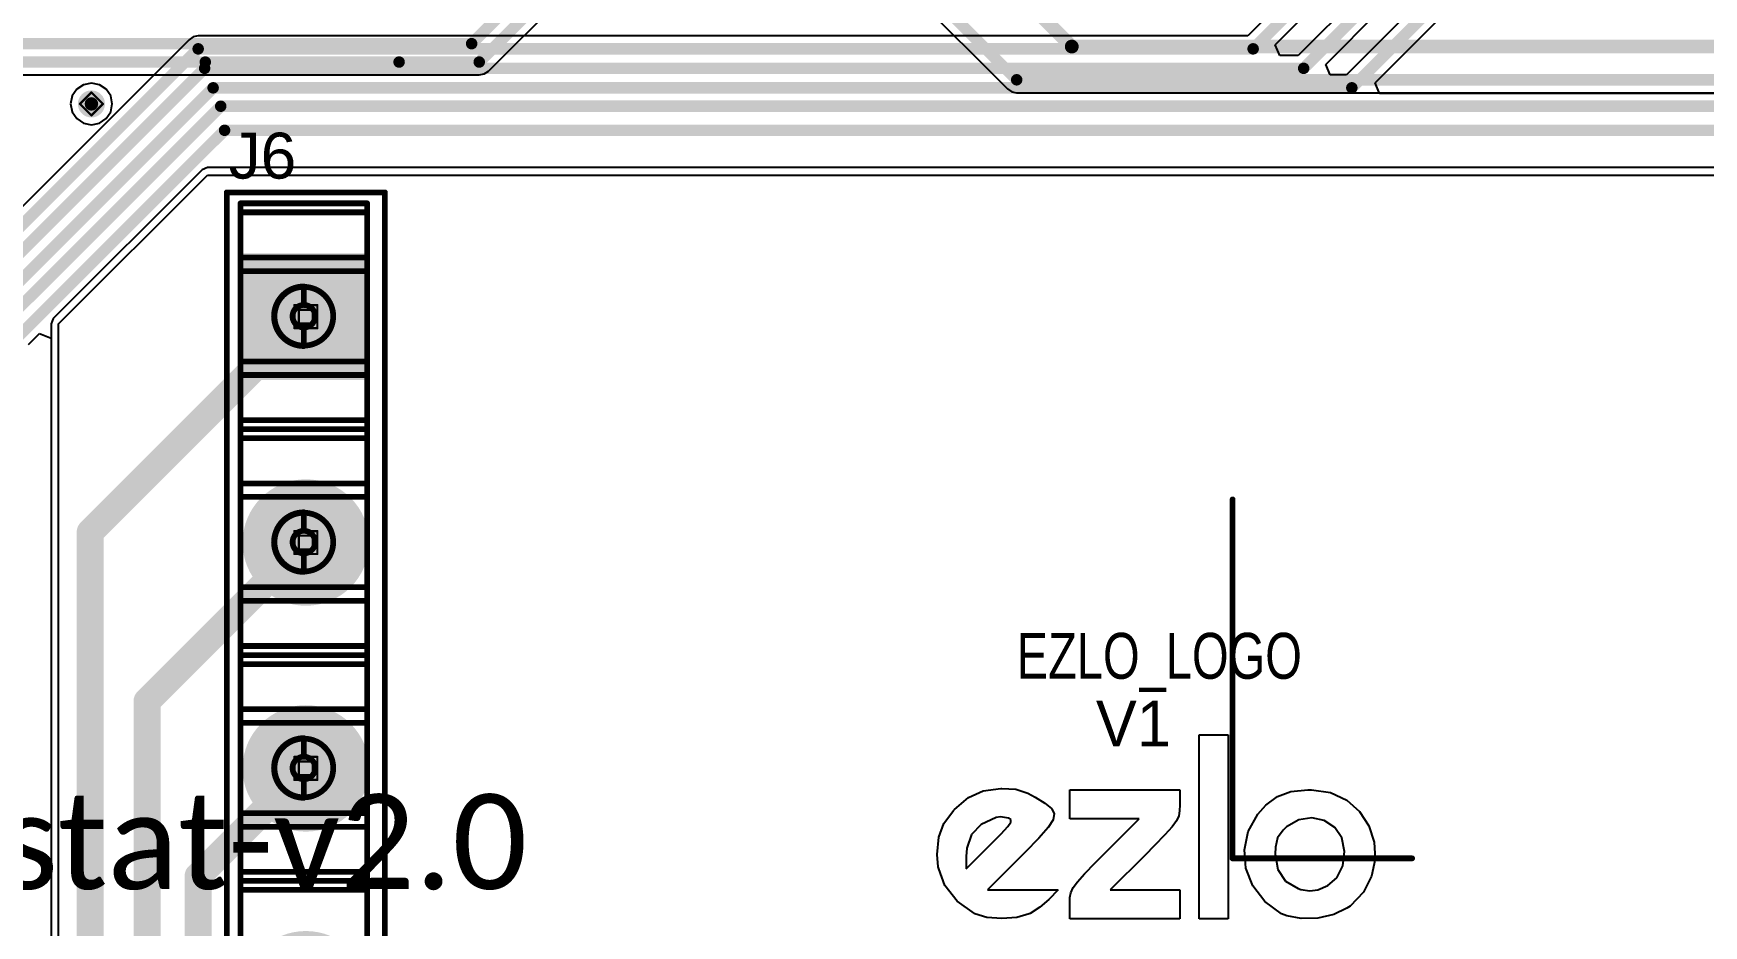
# Model space of a CAD drawing. Header units: millimetres. Extents: x -16 to 330, y -45 to 150.
# Drawn here: x 19.72 to 56.68, y 30.02 to 49.77 of the extents above; entities that cross this region are included whole.
import ezdxf

# ---------------------------------------------------------------- set-up
doc = ezdxf.new("R2010")
doc.units = ezdxf.units.MM
for name, color, linetype in [('BottomLayer', 5, 'Continuous'), ('BottomSolder', 6, 'Continuous'), ('DrillDrawing', 1, 'Continuous'), ('Mechanical10', 56, 'Continuous'), ('Mechanical13', 56, 'Continuous'), ('MidLayer1', 16, 'Continuous'), ('MidLayer2', 76, 'Continuous'), ('MultiLayer', 9, 'Continuous'), ('PadHoleLayer', 156, 'Continuous'), ('TopLayer', 1, 'Continuous'), ('TopOverlay', 2, 'Continuous'), ('TopSolder', 216, 'Continuous'), ('ViaHoleLayer', 16, 'Continuous')]:
    doc.layers.add(name, color=color, linetype=linetype)
doc.styles.add('Arial', font='arial.ttf', dxfattribs={"height": 0.2})
doc.styles.add('Calibri', font='calibriz.ttf', dxfattribs={"height": 0.2})
doc.styles.add('Gill Sans MT Condensed', font='GILC____.TTF', dxfattribs={"height": 0.2})

# ---------------------------------------------------------------- blocks, each defined once
blk = doc.blocks.new('C_____T________A_3')
at = {"layer": 'BottomLayer'}
blk.add_hatch(color=5, dxfattribs=at).paths.add_polyline_path([(-1.4, 1.4), (1.4, 1.4), (1.4, -1.4), (-1.4, -1.4)])
h = blk.add_hatch(color=5, dxfattribs=at)
edge = h.paths.add_edge_path()
edge.add_arc((5, 0), 1.4, 0, 360)
h = blk.add_hatch(color=5, dxfattribs=at)
edge = h.paths.add_edge_path()
edge.add_arc((10, 0), 1.4, 0, 360)
h = blk.add_hatch(color=5, dxfattribs=at)
edge = h.paths.add_edge_path()
edge.add_arc((15, 0), 1.4, 0, 360)
h = blk.add_hatch(color=5, dxfattribs=at)
edge = h.paths.add_edge_path()
edge.add_arc((20, 0), 1.4, 0, 360)
at = {"layer": 'BottomSolder'}
h = blk.add_hatch(color=6, dxfattribs=at)
edge = h.paths.add_edge_path()
edge.add_arc((0, 0), 0.8, 0, 360)
h = blk.add_hatch(color=6, dxfattribs=at)
edge = h.paths.add_edge_path()
edge.add_arc((5, 0), 0.8, 0, 360)
h = blk.add_hatch(color=6, dxfattribs=at)
edge = h.paths.add_edge_path()
edge.add_arc((10, 0), 0.8, 0, 360)
h = blk.add_hatch(color=6, dxfattribs=at)
edge = h.paths.add_edge_path()
edge.add_arc((15, 0), 0.8, 0, 360)
h = blk.add_hatch(color=6, dxfattribs=at)
edge = h.paths.add_edge_path()
edge.add_arc((20, 0), 0.8, 0, 360)
at = {"layer": 'MidLayer1'}
blk.add_hatch(color=16, dxfattribs=at).paths.add_polyline_path([(-1.4, 1.4), (1.4, 1.4), (1.4, -1.4), (-1.4, -1.4)])
h = blk.add_hatch(color=16, dxfattribs=at)
edge = h.paths.add_edge_path()
edge.add_arc((5, 0), 1.4, 0, 360)
h = blk.add_hatch(color=16, dxfattribs=at)
edge = h.paths.add_edge_path()
edge.add_arc((10, 0), 1.4, 0, 360)
h = blk.add_hatch(color=16, dxfattribs=at)
edge = h.paths.add_edge_path()
edge.add_arc((15, 0), 1.4, 0, 360)
h = blk.add_hatch(color=16, dxfattribs=at)
edge = h.paths.add_edge_path()
edge.add_arc((20, 0), 1.4, 0, 360)
at = {"layer": 'MidLayer2'}
blk.add_hatch(color=76, dxfattribs=at).paths.add_polyline_path([(-1.4, 1.4), (1.4, 1.4), (1.4, -1.4), (-1.4, -1.4)])
h = blk.add_hatch(color=76, dxfattribs=at)
edge = h.paths.add_edge_path()
edge.add_arc((5, 0), 1.4, 0, 360)
h = blk.add_hatch(color=76, dxfattribs=at)
edge = h.paths.add_edge_path()
edge.add_arc((10, 0), 1.4, 0, 360)
h = blk.add_hatch(color=76, dxfattribs=at)
edge = h.paths.add_edge_path()
edge.add_arc((15, 0), 1.4, 0, 360)
h = blk.add_hatch(color=76, dxfattribs=at)
edge = h.paths.add_edge_path()
edge.add_arc((20, 0), 1.4, 0, 360)
at = {"layer": 'MultiLayer'}
blk.add_hatch(color=9, dxfattribs=at).paths.add_polyline_path([(-1.4, 1.4), (1.4, 1.4), (1.4, -1.4), (-1.4, -1.4)])
h = blk.add_hatch(color=9, dxfattribs=at)
edge = h.paths.add_edge_path()
edge.add_arc((5, 0), 1.4, 0, 360)
h = blk.add_hatch(color=9, dxfattribs=at)
edge = h.paths.add_edge_path()
edge.add_arc((10, 0), 1.4, 0, 360)
h = blk.add_hatch(color=9, dxfattribs=at)
edge = h.paths.add_edge_path()
edge.add_arc((15, 0), 1.4, 0, 360)
h = blk.add_hatch(color=9, dxfattribs=at)
edge = h.paths.add_edge_path()
edge.add_arc((20, 0), 1.4, 0, 360)
at = {"layer": 'PadHoleLayer'}
h = blk.add_hatch(color=156, dxfattribs=at)
edge = h.paths.add_edge_path()
edge.add_arc((0, 0), 0.8, 0, 360)
h = blk.add_hatch(color=156, dxfattribs=at)
edge = h.paths.add_edge_path()
edge.add_arc((5, 0), 0.8, 0, 360)
h = blk.add_hatch(color=156, dxfattribs=at)
edge = h.paths.add_edge_path()
edge.add_arc((10, 0), 0.8, 0, 360)
h = blk.add_hatch(color=156, dxfattribs=at)
edge = h.paths.add_edge_path()
edge.add_arc((15, 0), 0.8, 0, 360)
h = blk.add_hatch(color=156, dxfattribs=at)
edge = h.paths.add_edge_path()
edge.add_arc((20, 0), 0.8, 0, 360)
at = {"layer": 'TopLayer'}
blk.add_hatch(color=1, dxfattribs=at).paths.add_polyline_path([(-1.4, 1.4), (1.4, 1.4), (1.4, -1.4), (-1.4, -1.4)])
h = blk.add_hatch(color=1, dxfattribs=at)
edge = h.paths.add_edge_path()
edge.add_arc((5, 0), 1.4, 0, 360)
h = blk.add_hatch(color=1, dxfattribs=at)
edge = h.paths.add_edge_path()
edge.add_arc((10, 0), 1.4, 0, 360)
h = blk.add_hatch(color=1, dxfattribs=at)
edge = h.paths.add_edge_path()
edge.add_arc((15, 0), 1.4, 0, 360)
h = blk.add_hatch(color=1, dxfattribs=at)
edge = h.paths.add_edge_path()
edge.add_arc((20, 0), 1.4, 0, 360)
at = {"layer": 'TopSolder'}
h = blk.add_hatch(color=216, dxfattribs=at)
edge = h.paths.add_edge_path()
edge.add_arc((0, 0), 0.8, 0, 360)
h = blk.add_hatch(color=216, dxfattribs=at)
edge = h.paths.add_edge_path()
edge.add_arc((5, 0), 0.8, 0, 360)
h = blk.add_hatch(color=216, dxfattribs=at)
edge = h.paths.add_edge_path()
edge.add_arc((10, 0), 0.8, 0, 360)
h = blk.add_hatch(color=216, dxfattribs=at)
edge = h.paths.add_edge_path()
edge.add_arc((15, 0), 0.8, 0, 360)
h = blk.add_hatch(color=216, dxfattribs=at)
edge = h.paths.add_edge_path()
edge.add_arc((20, 0), 0.8, 0, 360)
at = {"layer": 'TopOverlay', "const_width": 0.127}
for points in [[(-2.75, -1.75), (-2.75, 1.75)], [(22.75, 1.75), (-2.75, 1.75)], [(22.75, -1.75), (22.75, 1.75)], [(22.75, -1.75), (-2.75, -1.75)]]:
    blk.add_lwpolyline(points, dxfattribs=at)
at = {"layer": 'TopOverlay', "const_width": 0.0635}
for points in [[(-2.782, 1.75, 1), (-2.718, 1.75, 1)], [(-2.782, 1.75, 1), (-2.718, 1.75, 1)], [(22.718, 1.75, 1), (22.782, 1.75, 1)], [(22.718, 1.75, 1), (22.782, 1.75, 1)], [(-2.782, -1.75, 1), (-2.718, -1.75, 1)], [(-2.782, -1.75, 1), (-2.718, -1.75, 1)], [(22.718, -1.75, 1), (22.782, -1.75, 1)], [(22.718, -1.75, 1), (22.782, -1.75, 1)]]:
    blk.add_lwpolyline(points, format="xyb", close=True, dxfattribs=at)
blk = doc.blocks.new('L____E____M_20')
at = {"layer": 'TopOverlay'}
for p, q in [((0.76, -1.342), (0.76, 2.737)), ((0.76, 2.737), (1.404, 2.737)), ((1.404, 2.737), (1.404, -1.342)), ((-4.345, 1.347), (-4.018, 1.496)), ((-4.018, 1.496), (-3.629, 1.548)), ((-3.629, 1.548), (-3.604, 1.549)), ((-3.604, 1.549), (-3.295, 1.529)), ((-3.295, 1.529), (-3.032, 1.442)), ((-2.102, 0.877), (-2.102, 1.52)), ((-2.102, 1.52), (0.33, 1.52)), ((0.33, 1.52), (0.33, 1.182)), ((2.497, 1.371), (2.79, 1.48)), ((2.79, 1.48), (3.164, 1.52)), ((3.164, 1.52), (3.244, 1.52)), ((3.244, 1.52), (3.668, 1.459)), ((-4.656, 1.079), (-4.345, 1.347)), ((-3.032, 1.442), (-2.872, 1.356)), ((-2.872, 1.356), (-2.652, 1.222)), ((-2.652, 1.222), (-2.509, 1.106)), ((0.33, 1.182), (0.327, 1.049)), ((2.057, 0.975), (2.238, 1.176)), ((2.238, 1.176), (2.497, 1.371)), ((3.668, 1.459), (4.025, 1.29)), ((4.025, 1.29), (4.309, 1.036)), ((-5.003, 0.466), (-4.89, 0.773)), ((-4.89, 0.773), (-4.678, 1.056)), ((-4.678, 1.056), (-4.656, 1.079)), ((-4.066, 0.748), (-4.278, 0.527)), ((-3.73, 0.904), (-4.066, 0.748)), ((-3.639, 0.917), (-3.73, 0.904)), ((-3.462, 0.89), (-3.639, 0.917)), ((-3.474, 0.702), (-3.408, 0.801)), ((-3.408, 0.857), (-3.462, 0.89)), ((-3.408, 0.801), (-3.408, 0.857)), ((-2.47, 0.855), (-2.582, 0.681)), ((-2.509, 1.106), (-2.447, 0.991)), ((-2.447, 0.991), (-2.47, 0.855)), ((-0.566, 0.877), (-2.102, 0.877)), ((-1.334, 0.106), (-0.566, 0.877)), ((0.258, 0.828), (0.161, 0.696)), ((0.308, 0.939), (0.258, 0.828)), ((0.327, 1.049), (0.308, 0.939)), ((1.848, 0.594), (2.057, 0.975)), ((2.967, 0.851), (2.696, 0.698)), ((3.254, 0.893), (2.967, 0.851)), ((3.527, 0.834), (3.254, 0.893)), ((3.759, 0.684), (3.527, 0.834)), ((4.309, 1.036), (4.512, 0.718)), ((-5.036, 0.082), (-5.003, 0.466)), ((-4.278, 0.527), (-4.38, 0.227)), ((-3.855, 0.304), (-3.619, 0.543)), ((-3.619, 0.543), (-3.474, 0.702)), ((-2.787, 0.449), (-3.09, 0.139)), ((-2.582, 0.681), (-2.787, 0.449)), ((0.003, 0.521), (-0.23, 0.281)), ((0.161, 0.696), (0.003, 0.521)), ((1.762, 0.187), (1.848, 0.594)), ((2.497, 0.453), (2.447, 0.244)), ((2.616, 0.622), (2.497, 0.453)), ((2.696, 0.698), (2.616, 0.622)), ((3.919, 0.454), (3.759, 0.684)), ((3.979, 0.153), (3.919, 0.454)), ((4.512, 0.718), (4.629, 0.358)), ((-5.012, -0.188), (-5.036, 0.082)), ((-4.392, -0.229), (-3.855, 0.304)), ((-4.38, 0.227), (-4.392, 0.041)), ((-4.392, 0.041), (-4.392, -0.229)), ((-3.149, 0.08), (-3.924, -0.698)), ((-3.09, 0.139), (-3.149, 0.08)), ((-1.542, -0.102), (-1.334, 0.106)), ((-0.438, 0.073), (-1.206, -0.698)), ((-0.23, 0.281), (-0.438, 0.073)), ((1.77, 0.089), (1.762, 0.187)), ((1.796, -0.221), (1.77, 0.089)), ((2.447, 0.244), (2.441, 0.089)), ((2.441, 0.089), (2.5, -0.25)), ((3.936, -0.165), (3.979, 0.153)), ((4.629, 0.358), (4.653, -0.021)), ((-4.998, -0.229), (-5.012, -0.188)), ((-4.867, -0.6), (-4.998, -0.229)), ((-1.933, -0.517), (-1.775, -0.342)), ((-1.775, -0.342), (-1.542, -0.102)), ((1.947, -0.609), (1.796, -0.221)), ((2.5, -0.25), (2.672, -0.506)), ((3.807, -0.434), (3.936, -0.165)), ((4.653, -0.021), (4.576, -0.398)), ((-4.598, -0.949), (-4.867, -0.6)), ((-3.924, -0.698), (-2.362, -0.698)), ((-2.362, -0.698), (-2.564, -0.909)), ((-2.08, -0.76), (-2.03, -0.649)), ((-2.03, -0.649), (-1.933, -0.517)), ((-1.206, -0.698), (0.33, -0.698)), ((0.33, -0.698), (0.33, -1.342)), ((2.21, -0.952), (1.947, -0.609)), ((2.672, -0.506), (2.948, -0.669)), ((2.948, -0.669), (3.01, -0.688)), ((3.01, -0.688), (3.207, -0.723)), ((3.207, -0.723), (3.385, -0.698)), ((3.385, -0.698), (3.61, -0.604)), ((3.61, -0.604), (3.807, -0.434)), ((4.576, -0.398), (4.394, -0.75)), ((-4.213, -1.223), (-4.598, -0.949)), ((-2.762, -1.08), (-2.976, -1.219)), ((-2.564, -0.909), (-2.762, -1.08)), ((-2.102, -1.003), (-2.099, -0.87)), ((-2.102, -1.342), (-2.102, -1.003)), ((-2.099, -0.87), (-2.08, -0.76)), ((2.584, -1.227), (2.21, -0.952)), ((4.029, -1.106), (3.739, -1.244)), ((4.098, -1.056), (4.029, -1.106)), ((4.394, -0.75), (4.098, -1.056)), ((-4.206, -1.226), (-4.213, -1.223)), ((-3.941, -1.307), (-4.206, -1.226)), ((-3.609, -1.335), (-3.941, -1.307)), ((-3.274, -1.309), (-3.609, -1.335)), ((-3, -1.231), (-3.274, -1.309)), ((-2.976, -1.219), (-3, -1.231)), ((0.33, -1.342), (-2.102, -1.342)), ((1.404, -1.342), (0.76, -1.342)), ((2.698, -1.275), (2.584, -1.227)), ((3.019, -1.333), (2.698, -1.275)), ((3.384, -1.321), (3.019, -1.333)), ((3.739, -1.244), (3.384, -1.321))]:
    blk.add_line(p, q, dxfattribs=at)
at = {"layer": 'Mechanical10'}
blk.add_text('V1', height=1.016, dxfattribs=at).set_placement((-1.525, 2.476))

msp = doc.modelspace()

# ---------------------------------------------------------------- hatches: boundary and pattern name
at = {"layer": 'BottomLayer'}
h = msp.add_hatch(color=5, dxfattribs=at)
edge = h.paths.add_edge_path()
edge.add_arc((21.006, 48.209), 0.3, 0, 360)
at = {"layer": 'BottomSolder'}
h = msp.add_hatch(color=6, dxfattribs=at)
edge = h.paths.add_edge_path()
edge.add_arc((21.006, 48.209), 0.15, 0, 360)
at = {"layer": 'MidLayer1'}
h = msp.add_hatch(color=16, dxfattribs=at)
edge = h.paths.add_edge_path()
edge.add_arc((21.006, 48.209), 0.3, 0, 360)
at = {"layer": 'MidLayer2'}
h = msp.add_hatch(color=76, dxfattribs=at)
edge = h.paths.add_edge_path()
edge.add_arc((21.006, 48.209), 0.3, 0, 360)
at = {"layer": 'TopLayer'}
h = msp.add_hatch(color=1, dxfattribs=at)
edge = h.paths.add_edge_path()
edge.add_arc((21.006, 48.209), 0.3, 0, 360)
at = {"layer": 'TopSolder'}
h = msp.add_hatch(color=216, dxfattribs=at)
edge = h.paths.add_edge_path()
edge.add_arc((21.006, 48.209), 0.15, 0, 360)
at = {"layer": 'ViaHoleLayer'}
h = msp.add_hatch(color=16, dxfattribs=at)
edge = h.paths.add_edge_path()
edge.add_arc((21.006, 48.209), 0.15, 0, 360)

# ---------------------------------------------------------------- linework, layer by layer
at = {"layer": 'BottomLayer'}
for p, q in [((35.968, 53.85), (41.277, 48.541)), ((29.788, 48.935), (31.377, 50.523)), ((12.33, 48.851), (29.587, 48.851)), ((29.587, 48.851), (29.696, 48.873)), ((29.587, 48.851), (29.587, 48.851)), ((29.696, 48.873), (29.788, 48.935)), ((41.277, 48.541), (41.277, 48.541)), ((41.277, 48.541), (41.369, 48.479)), ((41.369, 48.479), (41.478, 48.458)), ((41.478, 48.458), (67.793, 48.458)), ((23.455, 46.751), (20.16, 43.456)), ((20.277, 43.34), (23.571, 46.634)), ((23.571, 46.799), (23.455, 46.751)), ((69.955, 46.799), (23.571, 46.799)), ((23.571, 46.634), (69.955, 46.634)), ((20.16, 43.456), (20.112, 43.34)), ((20.112, 43.34), (20.112, 22.252)), ((20.277, 22.186), (20.277, 43.34))]:
    msp.add_line(p, q, dxfattribs=at)
for points, const_width in [([(36.17, 54.051), (41.478, 48.743)], 0.254), ([(38.175, 54.002), (42.697, 49.479)], 0.305), ([(29.418, 49.543), (30.769, 50.893)], 0.254), ([(29.587, 49.136), (31.175, 50.725)], 0.254), ([(12.044, 49.543), (29.418, 49.543)], 0.254), ([(42.697, 49.479), (65.684, 49.479)], 0.305), ([(12.212, 49.136), (23.526, 49.136)], 0.254), ([(23.526, 49.136), (27.813, 49.136)], 0.254), ([(27.813, 49.136), (29.587, 49.136)], 0.254), ([(41.478, 48.743), (67.793, 48.743)], 0.254)]:
    msp.add_lwpolyline(points, dxfattribs=dict(at, const_width=const_width))
for points, const_width in [([(29.355, 49.543, 1), (29.482, 49.543, 1)], 0.127), ([(29.355, 49.543, 1), (29.482, 49.543, 1)], 0.127), ([(42.621, 49.479, 1), (42.774, 49.479, 1)], 0.152), ([(42.621, 49.479, 1), (42.774, 49.479, 1)], 0.152), ([(23.462, 49.136, 1), (23.589, 49.136, 1)], 0.127), ([(23.462, 49.136, 1), (23.589, 49.136, 1)], 0.127), ([(27.75, 49.136, 1), (27.877, 49.136, 1)], 0.127), ([(27.75, 49.136, 1), (27.877, 49.136, 1)], 0.127), ([(29.523, 49.136, 1), (29.65, 49.136, 1)], 0.127), ([(29.523, 49.136, 1), (29.65, 49.136, 1)], 0.127), ([(41.415, 48.743, 1), (41.542, 48.743, 1)], 0.127), ([(41.415, 48.743, 1), (41.542, 48.743, 1)], 0.127)]:
    msp.add_lwpolyline(points, format="xyb", close=True, dxfattribs=dict(at, const_width=const_width))
at = {"layer": 'DrillDrawing', "const_width": 0.0508}
for points in [[(20.752, 48.209), (21.006, 48.463)], [(21.006, 48.463), (21.26, 48.209)], [(20.752, 48.209), (21.006, 47.955)], [(21.006, 47.955), (21.26, 48.209)], [(25.496, 43.754), (26.004, 43.754)], [(25.496, 43.246), (25.496, 43.754)], [(25.598, 43.652), (25.902, 43.652)], [(25.598, 43.348), (25.598, 43.652)], [(25.902, 43.348), (25.902, 43.652)], [(26.004, 43.246), (26.004, 43.754)], [(25.496, 43.246), (26.004, 43.246)], [(25.598, 43.348), (25.902, 43.348)], [(25.496, 38.754), (26.004, 38.754)], [(25.496, 38.246), (25.496, 38.754)], [(25.598, 38.652), (25.902, 38.652)], [(25.598, 38.348), (25.598, 38.652)], [(25.902, 38.348), (25.902, 38.652)], [(26.004, 38.246), (26.004, 38.754)], [(25.496, 38.246), (26.004, 38.246)], [(25.598, 38.348), (25.902, 38.348)], [(25.496, 33.754), (26.004, 33.754)], [(25.496, 33.246), (25.496, 33.754)], [(25.598, 33.652), (25.902, 33.652)], [(25.598, 33.348), (25.598, 33.652)], [(25.902, 33.348), (25.902, 33.652)], [(26.004, 33.246), (26.004, 33.754)], [(25.496, 33.246), (26.004, 33.246)], [(25.598, 33.348), (25.902, 33.348)]]:
    msp.add_lwpolyline(points, dxfattribs=at)
at = {"layer": 'DrillDrawing', "const_width": 0.0254}
for points in [[(20.993, 48.463, 1), (21.018, 48.463, 1)], [(20.993, 48.463, 1), (21.018, 48.463, 1)], [(20.739, 48.209, 1), (20.764, 48.209, 1)], [(20.739, 48.209, 1), (20.764, 48.209, 1)], [(21.247, 48.209, 1), (21.272, 48.209, 1)], [(21.247, 48.209, 1), (21.272, 48.209, 1)], [(20.993, 47.955, 1), (21.018, 47.955, 1)], [(20.993, 47.955, 1), (21.018, 47.955, 1)], [(25.483, 43.754, 1), (25.509, 43.754, 1)], [(25.483, 43.754, 1), (25.509, 43.754, 1)], [(25.585, 43.652, 1), (25.61, 43.652, 1)], [(25.585, 43.652, 1), (25.61, 43.652, 1)], [(25.89, 43.652, 1), (25.915, 43.652, 1)], [(25.89, 43.652, 1), (25.915, 43.652, 1)], [(25.991, 43.754, 1), (26.017, 43.754, 1)], [(25.991, 43.754, 1), (26.017, 43.754, 1)], [(25.483, 43.246, 1), (25.509, 43.246, 1)], [(25.483, 43.246, 1), (25.509, 43.246, 1)], [(25.585, 43.348, 1), (25.61, 43.348, 1)], [(25.585, 43.348, 1), (25.61, 43.348, 1)], [(25.89, 43.348, 1), (25.915, 43.348, 1)], [(25.89, 43.348, 1), (25.915, 43.348, 1)], [(25.991, 43.246, 1), (26.017, 43.246, 1)], [(25.991, 43.246, 1), (26.017, 43.246, 1)], [(25.483, 38.754, 1), (25.509, 38.754, 1)], [(25.483, 38.754, 1), (25.509, 38.754, 1)], [(25.585, 38.652, 1), (25.61, 38.652, 1)], [(25.585, 38.652, 1), (25.61, 38.652, 1)], [(25.89, 38.652, 1), (25.915, 38.652, 1)], [(25.89, 38.652, 1), (25.915, 38.652, 1)], [(25.991, 38.754, 1), (26.017, 38.754, 1)], [(25.991, 38.754, 1), (26.017, 38.754, 1)], [(25.483, 38.246, 1), (25.509, 38.246, 1)], [(25.483, 38.246, 1), (25.509, 38.246, 1)], [(25.585, 38.348, 1), (25.61, 38.348, 1)], [(25.585, 38.348, 1), (25.61, 38.348, 1)], [(25.89, 38.348, 1), (25.915, 38.348, 1)], [(25.89, 38.348, 1), (25.915, 38.348, 1)], [(25.991, 38.246, 1), (26.017, 38.246, 1)], [(25.991, 38.246, 1), (26.017, 38.246, 1)], [(25.483, 33.754, 1), (25.509, 33.754, 1)], [(25.483, 33.754, 1), (25.509, 33.754, 1)], [(25.585, 33.652, 1), (25.61, 33.652, 1)], [(25.585, 33.652, 1), (25.61, 33.652, 1)], [(25.89, 33.652, 1), (25.915, 33.652, 1)], [(25.89, 33.652, 1), (25.915, 33.652, 1)], [(25.991, 33.754, 1), (26.017, 33.754, 1)], [(25.991, 33.754, 1), (26.017, 33.754, 1)], [(25.483, 33.246, 1), (25.509, 33.246, 1)], [(25.483, 33.246, 1), (25.509, 33.246, 1)], [(25.585, 33.348, 1), (25.61, 33.348, 1)], [(25.585, 33.348, 1), (25.61, 33.348, 1)], [(25.89, 33.348, 1), (25.915, 33.348, 1)], [(25.89, 33.348, 1), (25.915, 33.348, 1)], [(25.991, 33.246, 1), (26.017, 33.246, 1)], [(25.991, 33.246, 1), (26.017, 33.246, 1)]]:
    msp.add_lwpolyline(points, format="xyb", close=True, dxfattribs=at)
at = {"layer": 'Mechanical13', "const_width": 0.127}
for points in [[(24.306, 21.009), (24.306, 46.009)], [(24.306, 46.009), (27.106, 46.009)], [(24.306, 45.809), (27.106, 45.809)], [(27.106, 21.009), (27.106, 46.009)], [(24.306, 44.809), (27.106, 44.809)], [(24.306, 44.509), (27.106, 44.509)], [(25.706, 43.759), (25.706, 44.159)], [(25.706, 42.859), (25.706, 43.259)], [(24.306, 42.509), (27.106, 42.509)], [(24.306, 42.209), (27.106, 42.209)], [(24.306, 41.209), (27.106, 41.209)], [(24.306, 41.009), (27.106, 41.009)], [(24.306, 40.809), (27.106, 40.809)], [(24.306, 39.809), (27.106, 39.809)], [(24.306, 39.509), (27.106, 39.509)], [(25.706, 38.759), (25.706, 39.159)], [(46.256, 31.509), (46.256, 39.454)], [(46.256, 31.509), (46.256, 39.454)], [(25.706, 37.859), (25.706, 38.259)], [(24.306, 37.509), (27.106, 37.509)], [(24.306, 37.209), (27.106, 37.209)], [(24.306, 36.209), (27.106, 36.209)], [(24.306, 36.009), (27.106, 36.009)], [(24.306, 35.809), (27.106, 35.809)], [(24.306, 34.809), (27.106, 34.809)], [(24.306, 34.509), (27.106, 34.509)], [(25.706, 33.759), (25.706, 34.159)], [(25.706, 32.859), (25.706, 33.259)], [(24.306, 32.509), (27.106, 32.509)], [(24.306, 32.209), (27.106, 32.209)], [(46.256, 31.509), (50.229, 31.509)], [(46.256, 31.509), (50.229, 31.509)], [(24.306, 31.209), (27.106, 31.209)], [(24.306, 31.009), (27.106, 31.009)], [(24.306, 30.809), (27.106, 30.809)]]:
    msp.add_lwpolyline(points, dxfattribs=at)
at = {"layer": 'Mechanical13'}
for points, const_width in [([(24.274, 46.009, 1), (24.338, 46.009, 1)], 0.0635), ([(24.274, 46.009, 1), (24.338, 46.009, 1)], 0.0635), ([(24.274, 45.809, 1), (24.338, 45.809, 1)], 0.0635), ([(27.074, 46.009, 1), (27.138, 46.009, 1)], 0.0635), ([(27.074, 46.009, 1), (27.138, 46.009, 1)], 0.0635), ([(27.074, 45.809, 1), (27.138, 45.809, 1)], 0.0635), ([(24.274, 44.809, 1), (24.338, 44.809, 1)], 0.0635), ([(27.074, 44.809, 1), (27.138, 44.809, 1)], 0.0635), ([(24.274, 44.509, 1), (24.338, 44.509, 1)], 0.0635), ([(27.074, 44.509, 1), (27.138, 44.509, 1)], 0.0635), ([(25.674, 44.169, 1), (25.738, 44.169, 1)], 0.0635), ([(25.674, 44.159, 1), (25.738, 44.159, 1)], 0.0635), ([(25.674, 44.159, 1), (25.738, 44.159, 1)], 0.0635), ([(25.674, 44.159, 1), (25.738, 44.159, 1)], 0.0635), ([(25.674, 43.759, 1), (25.738, 43.759, 1)], 0.0635), ([(25.674, 43.759, 1), (25.738, 43.759, 1)], 0.0635), ([(25.674, 43.759, 1), (25.738, 43.759, 1)], 0.0635), ([(25.674, 43.259, 1), (25.738, 43.259, 1)], 0.0635), ([(25.674, 43.259, 1), (25.738, 43.259, 1)], 0.0635), ([(25.674, 43.259, 1), (25.738, 43.259, 1)], 0.0635), ([(25.674, 42.859, 1), (25.738, 42.859, 1)], 0.0635), ([(25.674, 42.859, 1), (25.738, 42.859, 1)], 0.0635), ([(25.674, 42.859, 1), (25.738, 42.859, 1)], 0.0635), ([(25.674, 42.849, 1), (25.738, 42.849, 1)], 0.0635), ([(24.274, 42.509, 1), (24.338, 42.509, 1)], 0.0635), ([(27.074, 42.509, 1), (27.138, 42.509, 1)], 0.0635), ([(24.274, 42.209, 1), (24.338, 42.209, 1)], 0.0635), ([(27.074, 42.209, 1), (27.138, 42.209, 1)], 0.0635), ([(24.274, 41.209, 1), (24.338, 41.209, 1)], 0.0635), ([(24.274, 41.009, 1), (24.338, 41.009, 1)], 0.0635), ([(27.074, 41.209, 1), (27.138, 41.209, 1)], 0.0635), ([(27.074, 41.009, 1), (27.138, 41.009, 1)], 0.0635), ([(24.274, 40.809, 1), (24.338, 40.809, 1)], 0.0635), ([(27.074, 40.809, 1), (27.138, 40.809, 1)], 0.0635), ([(24.274, 39.809, 1), (24.338, 39.809, 1)], 0.0635), ([(24.274, 39.509, 1), (24.338, 39.509, 1)], 0.0635), ([(27.074, 39.809, 1), (27.138, 39.809, 1)], 0.0635), ([(27.074, 39.509, 1), (27.138, 39.509, 1)], 0.0635), ([(25.674, 39.169, 1), (25.738, 39.169, 1)], 0.0635), ([(25.674, 39.159, 1), (25.738, 39.159, 1)], 0.0635), ([(25.674, 39.159, 1), (25.738, 39.159, 1)], 0.0635), ([(25.674, 39.159, 1), (25.738, 39.159, 1)], 0.0635), ([(46.224, 39.454, 1), (46.288, 39.454, 1)], 0.0635), ([(46.224, 39.454, 1), (46.288, 39.454, 1)], 0.0635), ([(25.674, 38.759, 1), (25.738, 38.759, 1)], 0.0635), ([(25.674, 38.759, 1), (25.738, 38.759, 1)], 0.0635), ([(25.674, 38.759, 1), (25.738, 38.759, 1)], 0.0635), ([(25.674, 38.259, 1), (25.738, 38.259, 1)], 0.0635), ([(25.674, 38.259, 1), (25.738, 38.259, 1)], 0.0635), ([(25.674, 38.259, 1), (25.738, 38.259, 1)], 0.0635), ([(25.674, 37.859, 1), (25.738, 37.859, 1)], 0.0635), ([(25.674, 37.859, 1), (25.738, 37.859, 1)], 0.0635), ([(25.674, 37.859, 1), (25.738, 37.859, 1)], 0.0635), ([(25.674, 37.849, 1), (25.738, 37.849, 1)], 0.0635), ([(24.274, 37.509, 1), (24.338, 37.509, 1)], 0.0635), ([(27.074, 37.509, 1), (27.138, 37.509, 1)], 0.0635), ([(24.274, 37.209, 1), (24.338, 37.209, 1)], 0.0635), ([(27.074, 37.209, 1), (27.138, 37.209, 1)], 0.0635), ([(24.274, 36.209, 1), (24.338, 36.209, 1)], 0.0635), ([(27.074, 36.209, 1), (27.138, 36.209, 1)], 0.0635), ([(24.274, 36.009, 1), (24.338, 36.009, 1)], 0.0635), ([(24.274, 35.809, 1), (24.338, 35.809, 1)], 0.0635), ([(27.074, 36.009, 1), (27.138, 36.009, 1)], 0.0635), ([(27.074, 35.809, 1), (27.138, 35.809, 1)], 0.0635), ([(24.274, 34.809, 1), (24.338, 34.809, 1)], 0.0635), ([(27.074, 34.809, 1), (27.138, 34.809, 1)], 0.0635), ([(24.274, 34.509, 1), (24.338, 34.509, 1)], 0.0635), ([(27.074, 34.509, 1), (27.138, 34.509, 1)], 0.0635), ([(25.674, 34.169, 1), (25.738, 34.169, 1)], 0.0635), ([(25.674, 34.159, 1), (25.738, 34.159, 1)], 0.0635), ([(25.674, 34.159, 1), (25.738, 34.159, 1)], 0.0635), ([(25.674, 34.159, 1), (25.738, 34.159, 1)], 0.0635), ([(25.674, 33.759, 1), (25.738, 33.759, 1)], 0.0635), ([(25.674, 33.759, 1), (25.738, 33.759, 1)], 0.0635), ([(25.674, 33.759, 1), (25.738, 33.759, 1)], 0.0635), ([(25.674, 33.259, 1), (25.738, 33.259, 1)], 0.0635), ([(25.674, 33.259, 1), (25.738, 33.259, 1)], 0.0635), ([(25.674, 33.259, 1), (25.738, 33.259, 1)], 0.0635), ([(25.674, 32.859, 1), (25.738, 32.859, 1)], 0.0635), ([(25.674, 32.859, 1), (25.738, 32.859, 1)], 0.0635), ([(25.674, 32.859, 1), (25.738, 32.859, 1)], 0.0635), ([(25.674, 32.849, 1), (25.738, 32.849, 1)], 0.0635), ([(24.274, 32.509, 1), (24.338, 32.509, 1)], 0.0635), ([(27.074, 32.509, 1), (27.138, 32.509, 1)], 0.0635), ([(24.274, 32.209, 1), (24.338, 32.209, 1)], 0.0635), ([(27.074, 32.209, 1), (27.138, 32.209, 1)], 0.0635), ([(46.259, 31.509, 1), (46.253, 31.509, 1)], 0.127), ([(46.259, 31.509, 1), (46.253, 31.509, 1)], 0.127), ([(46.221, 31.509, 1), (46.285, 31.509, 1)], 0.0635), ([(46.221, 31.509, 1), (46.285, 31.509, 1)], 0.0635), ([(46.224, 31.509, 1), (46.288, 31.509, 1)], 0.0635), ([(46.224, 31.509, 1), (46.288, 31.509, 1)], 0.0635), ([(46.224, 31.509, 1), (46.288, 31.509, 1)], 0.0635), ([(46.224, 31.509, 1), (46.288, 31.509, 1)], 0.0635), ([(46.228, 31.509, 1), (46.291, 31.509, 1)], 0.0635), ([(46.228, 31.509, 1), (46.291, 31.509, 1)], 0.0635), ([(50.197, 31.509, 1), (50.26, 31.509, 1)], 0.0635), ([(50.197, 31.509, 1), (50.26, 31.509, 1)], 0.0635), ([(24.274, 31.209, 1), (24.338, 31.209, 1)], 0.0635), ([(24.274, 31.009, 1), (24.338, 31.009, 1)], 0.0635), ([(27.074, 31.209, 1), (27.138, 31.209, 1)], 0.0635), ([(27.074, 31.009, 1), (27.138, 31.009, 1)], 0.0635), ([(24.274, 30.809, 1), (24.338, 30.809, 1)], 0.0635), ([(27.074, 30.809, 1), (27.138, 30.809, 1)], 0.0635)]:
    msp.add_lwpolyline(points, format="xyb", close=True, dxfattribs=dict(at, const_width=const_width))
at = {"layer": 'Mechanical13', "const_width": 0.127}
for points in [[(25.706, 42.849, -1), (25.706, 44.169)], [(25.706, 42.859, -1), (25.706, 44.159)], [(25.706, 44.159, -1), (25.706, 42.859)], [(25.706, 43.259, -1), (25.706, 43.759)], [(25.706, 43.759, -1), (25.706, 43.259)], [(25.706, 37.849, -1), (25.706, 39.169)], [(25.706, 37.859, -1), (25.706, 39.159)], [(25.706, 39.159, -1), (25.706, 37.859)], [(25.706, 38.259, -1), (25.706, 38.759)], [(25.706, 38.759, -1), (25.706, 38.259)], [(25.706, 32.849, -1), (25.706, 34.169)], [(25.706, 32.859, -1), (25.706, 34.159)], [(25.706, 34.159, -1), (25.706, 32.859)], [(25.706, 33.259, -1), (25.706, 33.759)], [(25.706, 33.759, -1), (25.706, 33.259)]]:
    msp.add_lwpolyline(points, format="xyb", dxfattribs=at)
at = {"layer": 'MidLayer1'}
for p, q in [((20.68, 48.535), (20.58, 48.386)), ((20.829, 48.635), (20.68, 48.535)), ((21.006, 48.67), (20.829, 48.635)), ((21.182, 48.635), (21.006, 48.67)), ((21.332, 48.535), (21.182, 48.635)), ((21.432, 48.386), (21.332, 48.535)), ((20.58, 48.386), (20.545, 48.209)), ((20.545, 48.209), (20.58, 48.033)), ((21.467, 48.209), (21.432, 48.386)), ((21.432, 48.033), (21.467, 48.209)), ((20.58, 48.033), (20.68, 47.883)), ((20.68, 47.883), (20.829, 47.783)), ((20.829, 47.783), (21.006, 47.748)), ((21.006, 47.748), (21.182, 47.783)), ((21.182, 47.783), (21.332, 47.883)), ((21.332, 47.883), (21.432, 48.033)), ((23.455, 46.751), (20.16, 43.456)), ((20.277, 43.34), (23.571, 46.634)), ((23.571, 46.799), (23.455, 46.751)), ((69.955, 46.799), (23.571, 46.799)), ((23.571, 46.634), (69.955, 46.634)), ((20.16, 43.456), (20.112, 43.34)), ((20.112, 43.34), (20.112, 22.252)), ((20.277, 22.186), (20.277, 43.34))]:
    msp.add_line(p, q, dxfattribs=at)
at = {"layer": 'MidLayer1', "const_width": 0.6}
for points in [[(20.98, 38.73), (25.75, 43.5)], [(20.98, 7.456), (20.98, 38.73)], [(22.238, 34.988), (25.75, 38.5)], [(22.238, 12.506), (22.238, 34.988)], [(23.368, 31.118), (25.75, 33.5)], [(23.368, 13.853), (23.368, 31.118)]]:
    msp.add_lwpolyline(points, dxfattribs=at)
at = {"layer": 'MidLayer1', "const_width": 0.3}
for points in [[(25.6, 43.5, 1), (25.9, 43.5, 1)], [(20.83, 38.73, 1), (21.13, 38.73, 1)], [(20.83, 38.73, 1), (21.13, 38.73, 1)], [(25.6, 38.5, 1), (25.9, 38.5, 1)], [(22.088, 34.988, 1), (22.388, 34.988, 1)], [(22.088, 34.988, 1), (22.388, 34.988, 1)], [(25.6, 33.5, 1), (25.9, 33.5, 1)], [(23.218, 31.118, 1), (23.518, 31.118, 1)], [(23.218, 31.118, 1), (23.518, 31.118, 1)]]:
    msp.add_lwpolyline(points, format="xyb", close=True, dxfattribs=at)
at = {"layer": 'MidLayer2'}
for p, q in [((23.455, 46.751), (20.16, 43.456)), ((20.277, 43.34), (23.571, 46.634)), ((23.571, 46.799), (23.455, 46.751)), ((69.955, 46.799), (23.571, 46.799)), ((23.571, 46.634), (69.955, 46.634)), ((20.16, 43.456), (20.112, 43.34)), ((20.112, 43.34), (20.112, 22.252)), ((20.277, 22.186), (20.277, 43.34))]:
    msp.add_line(p, q, dxfattribs=at)
at = {"layer": 'TopLayer'}
for p, q in [((47.754, 50.875), (46.593, 49.713)), ((47.201, 49.516), (48.241, 50.556)), ((49.038, 50.609), (47.71, 49.281)), ((48.319, 49.084), (49.524, 50.29)), ((50.305, 50.377), (48.777, 48.85)), ((49.411, 48.678), (50.791, 50.058)), ((23.167, 49.63), (17.452, 43.915)), ((23.259, 49.692), (23.167, 49.63)), ((23.167, 49.63), (23.167, 49.63)), ((23.368, 49.713), (23.259, 49.692)), ((46.593, 49.713), (23.368, 49.713)), ((23.368, 49.713), (23.368, 49.713)), ((47.298, 49.281), (47.201, 49.516)), ((47.71, 49.281), (47.298, 49.281)), ((48.416, 48.85), (48.319, 49.084)), ((48.777, 48.85), (48.416, 48.85)), ((49.508, 48.443), (49.411, 48.678)), ((62.544, 48.443), (49.508, 48.443)), ((20.277, 43.34), (23.571, 46.634)), ((23.571, 46.634), (69.955, 46.634)), ((20.277, 22.186), (20.277, 43.34)), ((19.614, 42.884), (19.858, 43.128)), ((19.858, 43.128), (20.112, 43.022)), ((20.112, 43.022), (20.112, 22.252))]:
    msp.add_line(p, q, dxfattribs=at)
at = {"layer": 'TopLayer', "const_width": 0.254}
for points in [[(46.711, 49.428), (48.039, 50.757)], [(47.828, 48.997), (49.323, 50.491)], [(48.895, 48.565), (50.589, 50.259)], [(17.653, 43.713), (23.368, 49.428)], [(23.368, 49.428), (46.711, 49.428)], [(18.059, 43.545), (23.511, 48.997)], [(23.511, 48.997), (47.828, 48.997)], [(18.466, 43.332), (23.698, 48.565)], [(23.698, 48.565), (48.895, 48.565)], [(18.898, 43.189), (23.867, 48.158)], [(23.867, 48.158), (62.662, 48.158)], [(19.329, 43.002), (23.952, 47.625)], [(23.952, 47.625), (63.297, 47.625)]]:
    msp.add_lwpolyline(points, dxfattribs=at)
at = {"layer": 'TopLayer', "const_width": 0.127}
for points in [[(23.304, 49.428, 1), (23.431, 49.428, 1)], [(23.304, 49.428, 1), (23.431, 49.428, 1)], [(46.647, 49.428, 1), (46.774, 49.428, 1)], [(46.647, 49.428, 1), (46.774, 49.428, 1)], [(23.447, 48.997, 1), (23.574, 48.997, 1)], [(23.447, 48.997, 1), (23.574, 48.997, 1)], [(47.765, 48.997, 1), (47.892, 48.997, 1)], [(47.765, 48.997, 1), (47.892, 48.997, 1)], [(23.635, 48.565, 1), (23.762, 48.565, 1)], [(23.635, 48.565, 1), (23.762, 48.565, 1)], [(48.831, 48.565, 1), (48.958, 48.565, 1)], [(48.831, 48.565, 1), (48.958, 48.565, 1)], [(23.803, 48.158, 1), (23.93, 48.158, 1)], [(23.803, 48.158, 1), (23.93, 48.158, 1)], [(23.889, 47.625, 1), (24.016, 47.625, 1)], [(23.889, 47.625, 1), (24.016, 47.625, 1)]]:
    msp.add_lwpolyline(points, format="xyb", close=True, dxfattribs=at)

# ---------------------------------------------------------------- block references
at = {"rotation": 270}
msp.add_blockref('C_____T________A_3', (25.75, 43.5), dxfattribs=at)
msp.add_blockref('L____E____M_20', (44.756, 31.509))

# ---------------------------------------------------------------- texts
at = {"layer": 'Mechanical10', "style": 'Gill Sans MT Condensed'}
msp.add_text('EZLO_LOGO', height=1.016, dxfattribs=at).set_placement((41.478, 35.484))
at = {"layer": 'TopOverlay', "style": 'Arial'}
msp.add_text('J6', height=1.016, dxfattribs=at).set_placement((24.04, 46.556))
at = {"layer": 'TopOverlay', "style": 'Calibri'}
msp.add_text('Thermostat-v2.0', height=2.1, rotation=360, dxfattribs=at).set_placement((8.56, 30.829))

doc.saveas('drawing.dxf')
